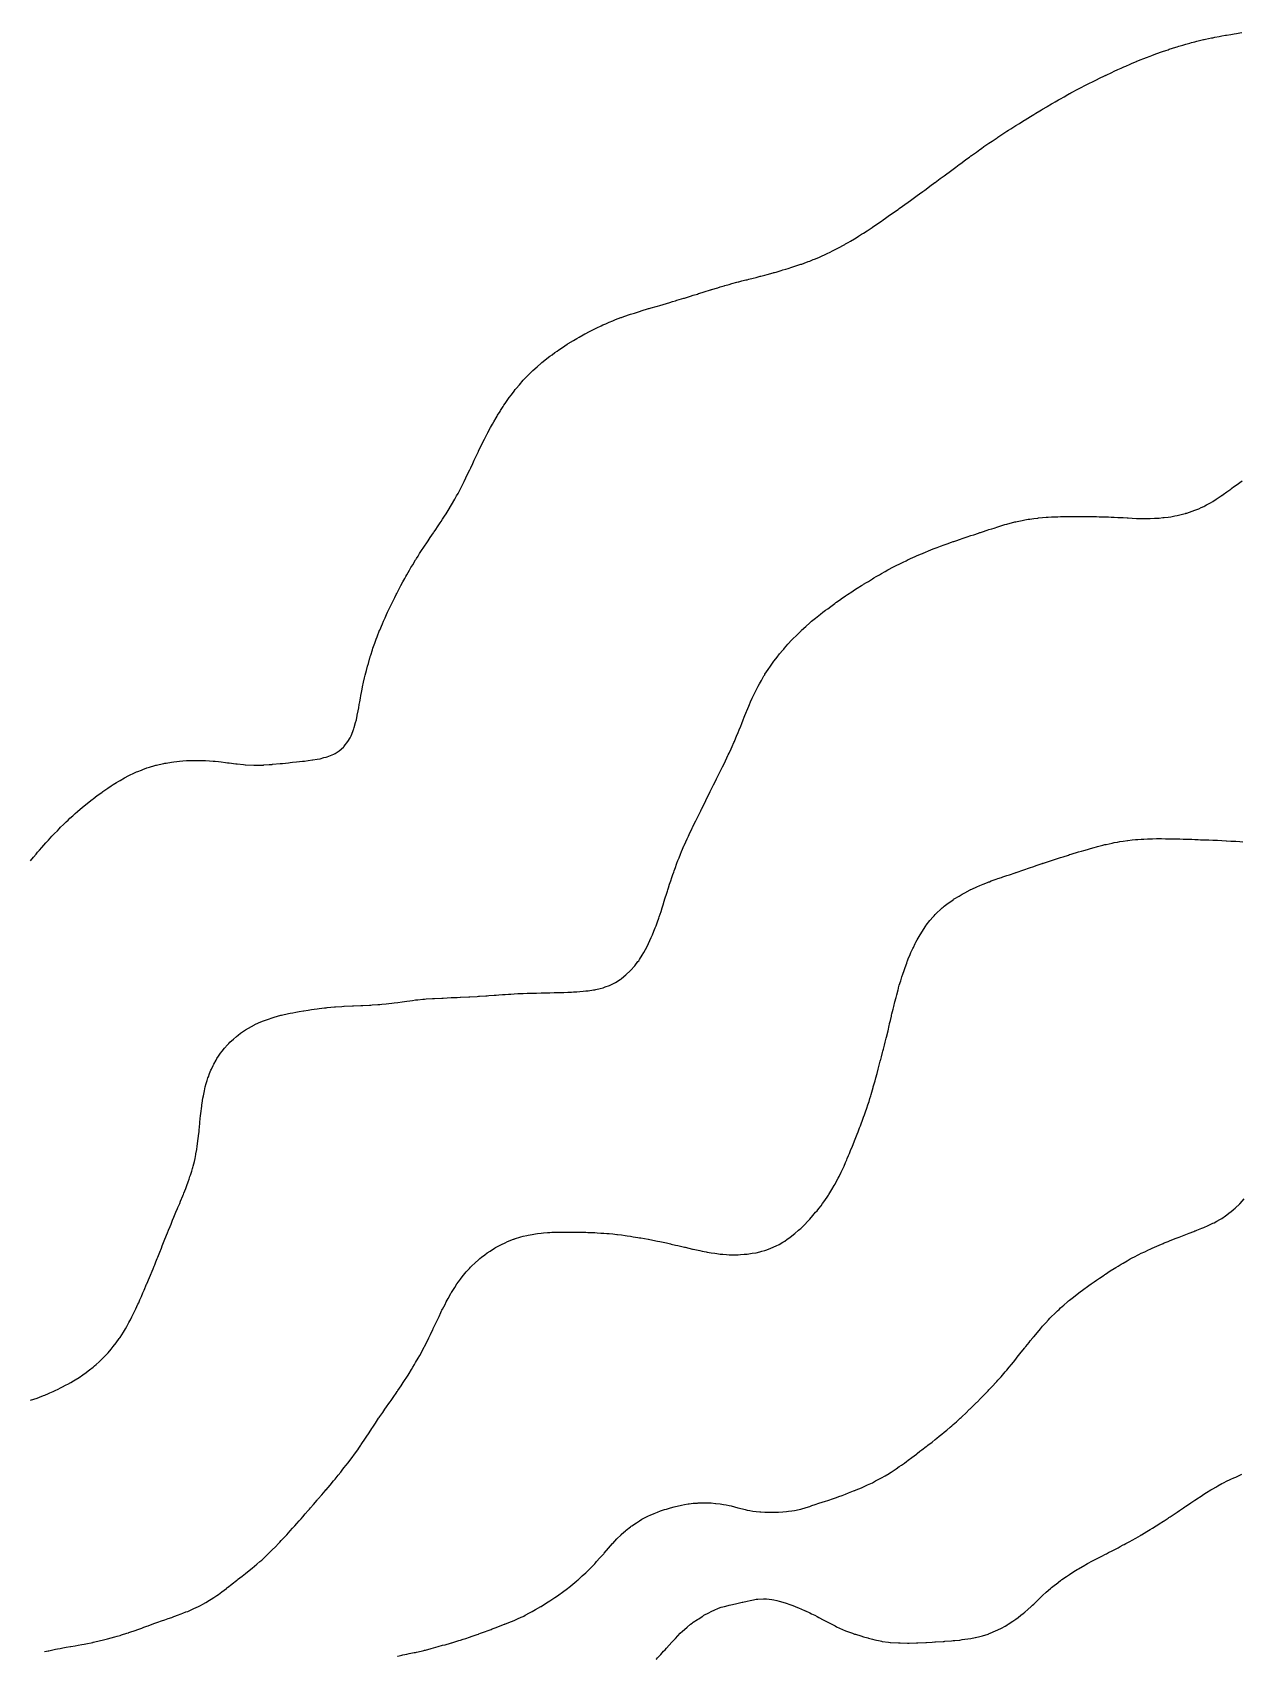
# Model space of a CAD drawing. Extents: x -717077 to -715000, y -984627 to -984000.
# Drawn here: x -715418.3 to -715283.4, y -984486.4 to -984304.8 of the extents above; entities that cross this region are included whole.
import ezdxf

# ---------------------------------------------------------------- set-up
doc = ezdxf.new("R2010")
doc.units = 0
doc.layers.add('buffer_B1_0_1_clip', color=7, linetype='Continuous')

msp = doc.modelspace()

# ---------------------------------------------------------------- linework, layer by layer
at = {"layer": 'buffer_B1_0_1_clip'}
for points in [[(-715418.49, -984397.25), (-715418.15, -984396.84), (-715417.87, -984396.5), (-715417.69, -984396.3), (-715417.49, -984396.07), (-715417.23, -984395.77), (-715417, -984395.5), (-715416.76, -984395.24), (-715416.49, -984394.95), (-715416.28, -984394.71), (-715416.09, -984394.5), (-715415.8, -984394.2), (-715415.49, -984393.89), (-715415.3, -984393.69), (-715415.12, -984393.5), (-715414.8, -984393.2), (-715414.49, -984392.9), (-715414.29, -984392.71), (-715414.08, -984392.5), (-715413.77, -984392.23), (-715413.49, -984391.98), (-715413.24, -984391.75), (-715412.96, -984391.5), (-715412.71, -984391.29), (-715412.49, -984391.11), (-715412.16, -984390.84), (-715411.74, -984390.5), (-715411.6, -984390.39), (-715411.49, -984390.31), (-715411.03, -984389.97), (-715410.76, -984389.77), (-715410.49, -984389.57), (-715410.45, -984389.54), (-715410.4, -984389.5), (-715409.86, -984389.14), (-715409.49, -984388.89), (-715409.26, -984388.74), (-715408.89, -984388.5), (-715408.64, -984388.35), (-715408.49, -984388.27), (-715408, -984388), (-715407.98, -984387.99), (-715407.49, -984387.72), (-715407.35, -984387.65), (-715407.04, -984387.5), (-715406.66, -984387.33), (-715406.49, -984387.26), (-715406.1, -984387.11), (-715405.94, -984387.05), (-715405.49, -984386.88), (-715405.2, -984386.8), (-715404.61, -984386.61), (-715404.49, -984386.58), (-715404.43, -984386.57), (-715404.14, -984386.5), (-715403.61, -984386.39), (-715403.49, -984386.36), (-715403.33, -984386.33), (-715402.75, -984386.24), (-715402.49, -984386.2), (-715402.15, -984386.16), (-715401.86, -984386.13), (-715401.49, -984386.09), (-715401.06, -984386.06), (-715400.94, -984386.06), (-715400.49, -984386.03), (-715400.02, -984386.03), (-715399.96, -984386.03), (-715399.49, -984386.03), (-715399.04, -984386.05), (-715398.94, -984386.06), (-715398.49, -984386.08), (-715398.1, -984386.11), (-715397.86, -984386.14), (-715397.49, -984386.17), (-715397.2, -984386.2), (-715396.73, -984386.27), (-715396.49, -984386.3), (-715396.31, -984386.32), (-715395.58, -984386.41), (-715395.49, -984386.42), (-715395.42, -984386.43), (-715394.69, -984386.5), (-715394.51, -984386.52), (-715394.49, -984386.52), (-715394.47, -984386.52), (-715393.55, -984386.56), (-715393.49, -984386.56), (-715392.49, -984386.55), (-715392.45, -984386.54), (-715391.83, -984386.5), (-715391.52, -984386.48), (-715391.49, -984386.48), (-715391.47, -984386.47), (-715390.6, -984386.39), (-715390.49, -984386.38), (-715390.36, -984386.37), (-715389.69, -984386.3), (-715389.49, -984386.28), (-715389.24, -984386.25), (-715388.78, -984386.21), (-715388.13, -984386.13), (-715387.88, -984386.11), (-715387.49, -984386.06), (-715387, -984385.99), (-715386.98, -984385.99), (-715386.49, -984385.91), (-715386.15, -984385.85), (-715385.73, -984385.73), (-715385.49, -984385.68), (-715385.35, -984385.64), (-715384.99, -984385.5), (-715384.64, -984385.35), (-715384.49, -984385.27), (-715384.04, -984384.96), (-715383.56, -984384.56), (-715383.49, -984384.51), (-715383.49, -984384.51), (-715383.48, -984384.5), (-715383.45, -984384.46), (-715383.06, -984383.93), (-715382.8, -984383.5), (-715382.69, -984383.3), (-715382.49, -984382.82), (-715382.41, -984382.59), (-715382.38, -984382.5), (-715382.34, -984382.35), (-715382.19, -984381.81), (-715382.11, -984381.5), (-715382.01, -984381.01), (-715382, -984380.99), (-715381.9, -984380.5), (-715381.84, -984380.16), (-715381.78, -984379.78), (-715381.73, -984379.5), (-715381.69, -984379.31), (-715381.56, -984378.56), (-715381.55, -984378.5), (-715381.54, -984378.46), (-715381.49, -984378.26), (-715381.37, -984377.63), (-715381.34, -984377.5), (-715381.3, -984377.31), (-715381.18, -984376.81), (-715381.11, -984376.5), (-715380.98, -984376.01), (-715380.98, -984375.98), (-715380.85, -984375.5), (-715380.77, -984375.22), (-715380.6, -984374.6), (-715380.57, -984374.5), (-715380.55, -984374.45), (-715380.49, -984374.27), (-715380.31, -984373.69), (-715380.25, -984373.5), (-715380.11, -984373.12), (-715380.05, -984372.95), (-715379.89, -984372.5), (-715379.78, -984372.22), (-715379.51, -984371.51), (-715379.5, -984371.5), (-715379.5, -984371.5), (-715379.49, -984371.48), (-715379.2, -984370.79), (-715379.08, -984370.5), (-715378.9, -984370.1), (-715378.75, -984369.76), (-715378.64, -984369.5), (-715378.59, -984369.4), (-715378.49, -984369.19), (-715378.27, -984368.73), (-715378.16, -984368.5), (-715377.94, -984368.06), (-715377.83, -984367.84), (-715377.66, -984367.5), (-715377.6, -984367.39), (-715377.49, -984367.18), (-715377.26, -984366.74), (-715377.13, -984366.5), (-715376.91, -984366.09), (-715376.71, -984365.72), (-715376.6, -984365.5), (-715376.49, -984365.32), (-715376.19, -984364.81), (-715376.01, -984364.5), (-715375.81, -984364.18), (-715375.49, -984363.65), (-715375.44, -984363.56), (-715375.4, -984363.5), (-715375.22, -984363.22), (-715375.04, -984362.95), (-715374.75, -984362.5), (-715374.65, -984362.35), (-715374.49, -984362.1), (-715374.25, -984361.75), (-715374.08, -984361.5), (-715373.85, -984361.15), (-715373.49, -984360.61), (-715373.45, -984360.55), (-715373.42, -984360.5), (-715373.25, -984360.26), (-715373.04, -984359.95), (-715372.74, -984359.5), (-715372.64, -984359.35), (-715372.49, -984359.11), (-715372.25, -984358.75), (-715372.09, -984358.5), (-715371.86, -984358.13), (-715371.49, -984357.51), (-715371.49, -984357.5), (-715371.49, -984357.5), (-715371.48, -984357.49), (-715371.12, -984356.88), (-715370.91, -984356.5), (-715370.76, -984356.23), (-715370.49, -984355.71), (-715370.42, -984355.58), (-715370.38, -984355.5), (-715370.27, -984355.28), (-715370.08, -984354.91), (-715369.88, -984354.5), (-715369.76, -984354.24), (-715369.49, -984353.68), (-715369.44, -984353.56), (-715369.41, -984353.5), (-715369.34, -984353.35), (-715369.12, -984352.88), (-715368.94, -984352.5), (-715368.8, -984352.2), (-715368.49, -984351.54), (-715368.48, -984351.51), (-715368.48, -984351.5), (-715368.46, -984351.46), (-715368.15, -984350.85), (-715367.98, -984350.5), (-715367.81, -984350.18), (-715367.49, -984349.57), (-715367.47, -984349.52), (-715367.46, -984349.5), (-715367.42, -984349.42), (-715367.12, -984348.88), (-715366.92, -984348.5), (-715366.76, -984348.23), (-715366.49, -984347.77), (-715366.39, -984347.6), (-715366.34, -984347.5), (-715366.07, -984347.08), (-715366.01, -984346.98), (-715365.71, -984346.5), (-715365.63, -984346.37), (-715365.49, -984346.17), (-715365.03, -984345.5), (-715364.8, -984345.2), (-715364.49, -984344.79), (-715364.36, -984344.63), (-715364.26, -984344.5), (-715363.91, -984344.08), (-715363.49, -984343.59), (-715363.41, -984343.5), (-715362.95, -984343.04), (-715362.49, -984342.58), (-715362.45, -984342.54), (-715362.4, -984342.5), (-715361.92, -984342.07), (-715361.49, -984341.69), (-715361.39, -984341.61), (-715361.26, -984341.5), (-715360.83, -984341.16), (-715360.49, -984340.9), (-715360.26, -984340.73), (-715359.94, -984340.5), (-715359.68, -984340.32), (-715359.49, -984340.19), (-715359.08, -984339.91), (-715358.56, -984339.57), (-715358.49, -984339.52), (-715358.48, -984339.51), (-715358.46, -984339.5), (-715357.86, -984339.14), (-715357.49, -984338.91), (-715357.23, -984338.76), (-715356.77, -984338.5), (-715356.59, -984338.4), (-715356.49, -984338.35), (-715356.17, -984338.18), (-715355.94, -984338.06), (-715355.49, -984337.83), (-715355.27, -984337.73), (-715354.79, -984337.5), (-715354.59, -984337.41), (-715354.49, -984337.37), (-715354.26, -984337.27), (-715353.89, -984337.11), (-715353.49, -984336.94), (-715353.17, -984336.82), (-715352.58, -984336.59), (-715352.49, -984336.56), (-715352.45, -984336.54), (-715351.71, -984336.29), (-715351.49, -984336.21), (-715351.07, -984336.08), (-715350.95, -984336.04), (-715350.49, -984335.89), (-715350.19, -984335.8), (-715349.61, -984335.62), (-715349.49, -984335.58), (-715349.43, -984335.57), (-715349.2, -984335.5), (-715348.65, -984335.35), (-715348.49, -984335.3), (-715348.21, -984335.22), (-715347.87, -984335.13), (-715347.49, -984335.01), (-715347.1, -984334.9), (-715346.8, -984334.8), (-715346.49, -984334.71), (-715346.33, -984334.66), (-715345.8, -984334.5), (-715345.56, -984334.43), (-715345.49, -984334.41), (-715345.36, -984334.37), (-715344.8, -984334.2), (-715344.49, -984334.1), (-715344.04, -984333.96), (-715343.91, -984333.91), (-715343.49, -984333.78), (-715343.28, -984333.72), (-715342.58, -984333.5), (-715342.51, -984333.48), (-715342.49, -984333.47), (-715342.46, -984333.46), (-715341.75, -984333.25), (-715341.49, -984333.17), (-715341.03, -984333.04), (-715340.97, -984333.02), (-715340.49, -984332.88), (-715340.2, -984332.8), (-715339.64, -984332.65), (-715339.49, -984332.61), (-715339.41, -984332.59), (-715339.06, -984332.5), (-715338.61, -984332.39), (-715338.49, -984332.36), (-715338.3, -984332.31), (-715337.81, -984332.18), (-715337.49, -984332.1), (-715337.02, -984331.97), (-715336.95, -984331.96), (-715336.49, -984331.84), (-715336.23, -984331.77), (-715335.59, -984331.6), (-715335.49, -984331.57), (-715335.44, -984331.56), (-715335.25, -984331.5), (-715334.67, -984331.33), (-715334.49, -984331.27), (-715334.17, -984331.17), (-715333.9, -984331.09), (-715333.49, -984330.97), (-715333.14, -984330.85), (-715332.7, -984330.71), (-715332.49, -984330.64), (-715332.39, -984330.61), (-715332.1, -984330.5), (-715331.66, -984330.34), (-715331.49, -984330.27), (-715331.11, -984330.11), (-715330.95, -984330.05), (-715330.49, -984329.86), (-715330.25, -984329.75), (-715329.7, -984329.5), (-715329.56, -984329.43), (-715329.49, -984329.4), (-715329.3, -984329.31), (-715328.89, -984329.11), (-715328.49, -984328.91), (-715328.22, -984328.77), (-715327.72, -984328.5), (-715327.57, -984328.42), (-715327.49, -984328.37), (-715327.19, -984328.19), (-715326.94, -984328.05), (-715326.49, -984327.78), (-715326.32, -984327.67), (-715326.04, -984327.5), (-715325.7, -984327.29), (-715325.49, -984327.17), (-715325.09, -984326.91), (-715324.52, -984326.53), (-715324.49, -984326.51), (-715324.49, -984326.51), (-715324.48, -984326.5), (-715323.89, -984326.1), (-715323.49, -984325.83), (-715323.3, -984325.69), (-715323.03, -984325.5), (-715322.72, -984325.28), (-715322.13, -984324.86), (-715321.63, -984324.5), (-715321.49, -984324.4), (-715320.49, -984323.69), (-715320.24, -984323.5), (-715319.49, -984322.97), (-715319.22, -984322.77), (-715318.85, -984322.5), (-715318.64, -984322.35), (-715318.49, -984322.24), (-715318.07, -984321.93), (-715317.51, -984321.51), (-715317.49, -984321.5), (-715317.49, -984321.5), (-715316.92, -984321.07), (-715316.49, -984320.75), (-715316.35, -984320.65), (-715315.77, -984320.23), (-715315.49, -984320.02), (-715315.2, -984319.8), (-715314.8, -984319.5), (-715314.63, -984319.37), (-715314.49, -984319.27), (-715314.05, -984318.95), (-715313.65, -984318.66), (-715313.49, -984318.54), (-715313.47, -984318.52), (-715313.44, -984318.5), (-715312.89, -984318.11), (-715312.49, -984317.82), (-715312.31, -984317.69), (-715312.04, -984317.5), (-715311.49, -984317.12), (-715311.12, -984316.87), (-715310.58, -984316.5), (-715310.53, -984316.47), (-715310.49, -984316.44), (-715309.49, -984315.78), (-715309.32, -984315.67), (-715309.05, -984315.5), (-715308.71, -984315.29), (-715308.49, -984315.15), (-715308.09, -984314.9), (-715307.58, -984314.58), (-715307.49, -984314.53), (-715307.47, -984314.52), (-715307.44, -984314.5), (-715306.86, -984314.14), (-715306.49, -984313.91), (-715306.24, -984313.76), (-715305.81, -984313.5), (-715305.61, -984313.38), (-715305.49, -984313.31), (-715305.04, -984313.04), (-715304.98, -984313.01), (-715304.49, -984312.73), (-715304.35, -984312.64), (-715304.11, -984312.5), (-715303.72, -984312.28), (-715303.49, -984312.15), (-715303.08, -984311.92), (-715302.69, -984311.69), (-715302.49, -984311.58), (-715302.44, -984311.55), (-715302.34, -984311.5), (-715301.49, -984311.05), (-715300.49, -984310.54), (-715300.47, -984310.53), (-715300.41, -984310.5), (-715299.79, -984310.2), (-715299.49, -984310.05), (-715299.13, -984309.87), (-715298.59, -984309.59), (-715298.49, -984309.55), (-715298.46, -984309.53), (-715298.4, -984309.5), (-715297.78, -984309.21), (-715297.49, -984309.08), (-715297.1, -984308.9), (-715296.72, -984308.73), (-715296.49, -984308.62), (-715296.41, -984308.59), (-715296.22, -984308.5), (-715295.71, -984308.28), (-715295.49, -984308.19), (-715295.01, -984307.99), (-715294.96, -984307.97), (-715294.49, -984307.78), (-715294.3, -984307.7), (-715293.8, -984307.5), (-715293.58, -984307.42), (-715293.49, -984307.39), (-715293.31, -984307.32), (-715292.85, -984307.15), (-715292.11, -984306.88), (-715291.75, -984306.76), (-715291.49, -984306.67), (-715291.37, -984306.62), (-715290.99, -984306.5), (-715290.61, -984306.38), (-715290.49, -984306.34), (-715290.27, -984306.28), (-715289.85, -984306.15), (-715289.49, -984306.05), (-715289.06, -984305.93), (-715288.88, -984305.88), (-715288.49, -984305.78), (-715288.27, -984305.73), (-715287.55, -984305.55), (-715287.49, -984305.54), (-715287.46, -984305.53), (-715287.31, -984305.5), (-715286.64, -984305.36), (-715286.49, -984305.33), (-715286.28, -984305.29), (-715285.8, -984305.2), (-715285.49, -984305.14), (-715285.06, -984305.06), (-715284.95, -984305.04), (-715284.49, -984304.96), (-715284.1, -984304.9), (-715283.85, -984304.86), (-715283.49, -984304.8), (-715283.24, -984304.76)], [(-715418.49, -984457.49), (-715417.76, -984457.24), (-715417.49, -984457.14), (-715417.03, -984456.96), (-715416.9, -984456.91), (-715416.49, -984456.74), (-715416.32, -984456.67), (-715415.95, -984456.5), (-715415.64, -984456.36), (-715415.49, -984456.29), (-715415.08, -984456.08), (-715414.97, -984456.03), (-715414.49, -984455.78), (-715414.31, -984455.69), (-715413.99, -984455.5), (-715413.68, -984455.32), (-715413.49, -984455.21), (-715413.06, -984454.93), (-715412.63, -984454.64), (-715412.49, -984454.55), (-715412.47, -984454.53), (-715412.43, -984454.5), (-715411.9, -984454.1), (-715411.49, -984453.78), (-715411.34, -984453.65), (-715411.17, -984453.5), (-715410.81, -984453.18), (-715410.49, -984452.88), (-715410.31, -984452.69), (-715410.13, -984452.5), (-715409.82, -984452.18), (-715409.49, -984451.8), (-715409.36, -984451.64), (-715409.25, -984451.5), (-715408.92, -984451.07), (-715408.58, -984450.58), (-715408.52, -984450.5), (-715408.51, -984450.49), (-715408.49, -984450.47), (-715408.12, -984449.88), (-715407.89, -984449.5), (-715407.74, -984449.25), (-715407.49, -984448.8), (-715407.39, -984448.61), (-715407.34, -984448.5), (-715407.18, -984448.19), (-715407.05, -984447.94), (-715406.84, -984447.5), (-715406.73, -984447.27), (-715406.49, -984446.77), (-715406.41, -984446.59), (-715406.37, -984446.5), (-715406.28, -984446.28), (-715406.1, -984445.9), (-715405.93, -984445.5), (-715405.8, -984445.2), (-715405.52, -984444.52), (-715405.51, -984444.5), (-715405.5, -984444.49), (-715405.49, -984444.47), (-715405.2, -984443.79), (-715405.09, -984443.5), (-715404.91, -984443.08), (-715404.8, -984442.81), (-715404.68, -984442.5), (-715404.62, -984442.37), (-715404.49, -984442.04), (-715404.34, -984441.66), (-715404.28, -984441.5), (-715404.13, -984441.14), (-715404.05, -984440.94), (-715403.88, -984440.5), (-715403.77, -984440.23), (-715403.49, -984439.51), (-715403.49, -984439.5), (-715403.49, -984439.5), (-715403.49, -984439.49), (-715403.2, -984438.8), (-715403.08, -984438.5), (-715402.91, -984438.08), (-715402.8, -984437.81), (-715402.68, -984437.5), (-715402.62, -984437.37), (-715402.49, -984437.06), (-715402.32, -984436.67), (-715402.25, -984436.5), (-715402.07, -984436.08), (-715402.02, -984435.97), (-715401.83, -984435.5), (-715401.73, -984435.27), (-715401.49, -984434.67), (-715401.44, -984434.55), (-715401.42, -984434.5), (-715401.37, -984434.38), (-715401.16, -984433.84), (-715401.03, -984433.5), (-715400.89, -984433.11), (-715400.77, -984432.78), (-715400.68, -984432.5), (-715400.63, -984432.36), (-715400.49, -984431.89), (-715400.4, -984431.6), (-715400.37, -984431.5), (-715400.33, -984431.34), (-715400.19, -984430.81), (-715400.12, -984430.5), (-715400.03, -984430.03), (-715400.02, -984429.98), (-715399.93, -984429.5), (-715399.87, -984429.13), (-715399.83, -984428.84), (-715399.79, -984428.5), (-715399.75, -984428.24), (-715399.7, -984427.7), (-715399.67, -984427.5), (-715399.65, -984427.34), (-715399.59, -984426.59), (-715399.58, -984426.5), (-715399.57, -984426.43), (-715399.49, -984425.68), (-715399.48, -984425.52), (-715399.48, -984425.5), (-715399.47, -984425.48), (-715399.36, -984424.63), (-715399.35, -984424.5), (-715399.33, -984424.33), (-715399.23, -984423.77), (-715399.19, -984423.5), (-715399.1, -984423.11), (-715399.06, -984422.93), (-715398.97, -984422.5), (-715398.86, -984422.13), (-715398.76, -984421.77), (-715398.69, -984421.5), (-715398.63, -984421.36), (-715398.49, -984421), (-715398.35, -984420.64), (-715398.29, -984420.5), (-715398.08, -984420.09), (-715398.02, -984419.97), (-715397.77, -984419.5), (-715397.67, -984419.33), (-715397.49, -984419.06), (-715397.26, -984418.73), (-715397.1, -984418.5), (-715396.82, -984418.17), (-715396.49, -984417.78), (-715396.35, -984417.64), (-715396.22, -984417.5), (-715395.84, -984417.16), (-715395.49, -984416.85), (-715395.3, -984416.7), (-715395.04, -984416.5), (-715394.71, -984416.28), (-715394.49, -984416.13), (-715393.49, -984415.57), (-715393.45, -984415.54), (-715393.36, -984415.5), (-715392.76, -984415.24), (-715392.49, -984415.13), (-715392.03, -984414.96), (-715391.92, -984414.92), (-715391.49, -984414.77), (-715391.28, -984414.71), (-715390.54, -984414.5), (-715390.5, -984414.49), (-715390.49, -984414.49), (-715390.48, -984414.48), (-715389.69, -984414.31), (-715389.49, -984414.27), (-715389.21, -984414.21), (-715388.85, -984414.15), (-715388.49, -984414.08), (-715388, -984414), (-715387.99, -984414), (-715387.49, -984413.92), (-715387.13, -984413.87), (-715386.81, -984413.82), (-715386.49, -984413.77), (-715386.25, -984413.74), (-715385.66, -984413.67), (-715385.49, -984413.65), (-715385.36, -984413.63), (-715384.55, -984413.56), (-715384.49, -984413.55), (-715384.45, -984413.55), (-715383.73, -984413.5), (-715383.51, -984413.49), (-715383.49, -984413.49), (-715383.48, -984413.48), (-715382.55, -984413.44), (-715382.49, -984413.44), (-715382.43, -984413.43), (-715381.59, -984413.4), (-715381.49, -984413.4), (-715381.38, -984413.39), (-715380.64, -984413.36), (-715380.49, -984413.35), (-715380.33, -984413.34), (-715379.7, -984413.3), (-715379.49, -984413.28), (-715379.26, -984413.26), (-715378.78, -984413.22), (-715378.49, -984413.19), (-715378.14, -984413.15), (-715377.88, -984413.12), (-715377.49, -984413.07), (-715377, -984413), (-715376.99, -984413), (-715376.49, -984412.93), (-715376.12, -984412.88), (-715375.83, -984412.84), (-715375.49, -984412.79), (-715375.23, -984412.76), (-715374.7, -984412.71), (-715374.49, -984412.69), (-715374.32, -984412.67), (-715373.62, -984412.62), (-715373.49, -984412.62), (-715373.38, -984412.61), (-715372.57, -984412.57), (-715372.49, -984412.57), (-715372.43, -984412.57), (-715371.52, -984412.53), (-715371.49, -984412.53), (-715371.47, -984412.53), (-715370.87, -984412.5), (-715370.51, -984412.49), (-715370.49, -984412.48), (-715370.48, -984412.48), (-715369.55, -984412.44), (-715369.49, -984412.44), (-715369.43, -984412.43), (-715368.61, -984412.39), (-715368.49, -984412.38), (-715368.37, -984412.37), (-715367.66, -984412.33), (-715367.49, -984412.32), (-715367.3, -984412.3), (-715366.73, -984412.26), (-715366.49, -984412.24), (-715366.22, -984412.22), (-715365.8, -984412.19), (-715365.49, -984412.17), (-715365.14, -984412.14), (-715364.87, -984412.13), (-715364.49, -984412.1), (-715364.07, -984412.08), (-715363.92, -984412.07), (-715363.49, -984412.05), (-715363.03, -984412.04), (-715362.96, -984412.03), (-715362.49, -984412.02), (-715362, -984412.01), (-715361.98, -984412.01), (-715361.49, -984412), (-715361, -984411.99), (-715360.99, -984411.99), (-715360.49, -984411.98), (-715360.02, -984411.97), (-715359.96, -984411.97), (-715359.49, -984411.96), (-715359.05, -984411.95), (-715358.93, -984411.94), (-715358.49, -984411.92), (-715358.09, -984411.91), (-715357.88, -984411.89), (-715357.49, -984411.87), (-715357.15, -984411.85), (-715356.8, -984411.81), (-715356.49, -984411.78), (-715356.24, -984411.76), (-715355.65, -984411.66), (-715355.49, -984411.64), (-715355.38, -984411.62), (-715354.9, -984411.5), (-715354.57, -984411.42), (-715354.49, -984411.4), (-715354.33, -984411.33), (-715353.84, -984411.16), (-715353.49, -984411), (-715353.17, -984410.83), (-715352.66, -984410.5), (-715352.56, -984410.44), (-715352.49, -984410.39), (-715352.01, -984409.99), (-715351.5, -984409.5), (-715351.5, -984409.5), (-715351.49, -984409.5), (-715351.03, -984408.97), (-715350.67, -984408.5), (-715350.59, -984408.4), (-715350.49, -984408.26), (-715350.2, -984407.8), (-715350.02, -984407.5), (-715349.83, -984407.17), (-715349.49, -984406.52), (-715349.49, -984406.51), (-715349.49, -984406.5), (-715349.48, -984406.49), (-715349.18, -984405.82), (-715349.05, -984405.5), (-715348.88, -984405.11), (-715348.75, -984404.75), (-715348.65, -984404.5), (-715348.6, -984404.39), (-715348.49, -984404.08), (-715348.34, -984403.65), (-715348.29, -984403.5), (-715348.19, -984403.2), (-715348.09, -984402.9), (-715347.97, -984402.5), (-715347.85, -984402.15), (-715347.73, -984401.74), (-715347.66, -984401.5), (-715347.62, -984401.38), (-715347.49, -984400.99), (-715347.38, -984400.62), (-715347.34, -984400.5), (-715347.27, -984400.28), (-715347.13, -984399.87), (-715347.01, -984399.5), (-715346.88, -984399.12), (-715346.77, -984398.78), (-715346.68, -984398.5), (-715346.63, -984398.37), (-715346.49, -984398), (-715346.36, -984397.63), (-715346.32, -984397.5), (-715346.2, -984397.21), (-715346.08, -984396.91), (-715345.92, -984396.5), (-715345.79, -984396.2), (-715345.51, -984395.52), (-715345.5, -984395.5), (-715345.5, -984395.49), (-715345.49, -984395.48), (-715345.18, -984394.81), (-715345.04, -984394.5), (-715344.86, -984394.13), (-715344.63, -984393.64), (-715344.57, -984393.5), (-715344.54, -984393.45), (-715344.49, -984393.36), (-715344.21, -984392.79), (-715344.06, -984392.5), (-715343.87, -984392.12), (-715343.65, -984391.65), (-715343.57, -984391.5), (-715343.55, -984391.45), (-715343.49, -984391.34), (-715343.21, -984390.78), (-715343.08, -984390.5), (-715342.89, -984390.11), (-715342.7, -984389.7), (-715342.6, -984389.5), (-715342.56, -984389.43), (-715342.49, -984389.28), (-715342.23, -984388.76), (-715342.1, -984388.5), (-715341.9, -984388.1), (-715341.72, -984387.73), (-715341.57, -984387.43), (-715341.49, -984387.27), (-715341.23, -984386.76), (-715341.1, -984386.5), (-715340.9, -984386.09), (-715340.74, -984385.75), (-715340.62, -984385.5), (-715340.58, -984385.41), (-715340.49, -984385.21), (-715340.27, -984384.73), (-715340.16, -984384.5), (-715339.96, -984384.04), (-715339.9, -984383.91), (-715339.73, -984383.5), (-715339.66, -984383.34), (-715339.49, -984382.92), (-715339.37, -984382.63), (-715339.2, -984382.21), (-715339.08, -984381.92), (-715338.92, -984381.5), (-715338.8, -984381.2), (-715338.55, -984380.56), (-715338.53, -984380.5), (-715338.52, -984380.48), (-715338.49, -984380.42), (-715338.22, -984379.78), (-715338.1, -984379.5), (-715337.91, -984379.09), (-715337.77, -984378.78), (-715337.64, -984378.5), (-715337.59, -984378.4), (-715337.49, -984378.21), (-715337.25, -984377.75), (-715337.11, -984377.5), (-715336.89, -984377.11), (-715336.61, -984376.61), (-715336.54, -984376.5), (-715336.52, -984376.47), (-715336.49, -984376.42), (-715336.12, -984375.88), (-715335.87, -984375.5), (-715335.71, -984375.28), (-715335.49, -984374.97), (-715335.29, -984374.71), (-715335.14, -984374.5), (-715334.85, -984374.15), (-715334.49, -984373.71), (-715334.4, -984373.6), (-715334.32, -984373.5), (-715333.93, -984373.07), (-715333.49, -984372.59), (-715333.45, -984372.54), (-715333.41, -984372.5), (-715332.95, -984372.05), (-715332.49, -984371.59), (-715332.45, -984371.55), (-715332.4, -984371.5), (-715331.92, -984371.07), (-715331.49, -984370.68), (-715331.39, -984370.6), (-715331.28, -984370.5), (-715330.84, -984370.15), (-715330.49, -984369.87), (-715330.29, -984369.71), (-715330.03, -984369.5), (-715329.72, -984369.27), (-715329.49, -984369.1), (-715329.15, -984368.85), (-715328.69, -984368.5), (-715328.58, -984368.42), (-715328.49, -984368.36), (-715328.03, -984368.04), (-715327.99, -984368.01), (-715327.49, -984367.66), (-715327.4, -984367.6), (-715327.26, -984367.5), (-715326.8, -984367.2), (-715326.49, -984367), (-715326.19, -984366.81), (-715325.72, -984366.5), (-715325.58, -984366.42), (-715325.49, -984366.36), (-715325.15, -984366.16), (-715324.95, -984366.04), (-715324.49, -984365.76), (-715324.33, -984365.66), (-715324.06, -984365.5), (-715323.7, -984365.3), (-715323.49, -984365.18), (-715323.06, -984364.94), (-715322.76, -984364.77), (-715322.49, -984364.62), (-715322.42, -984364.58), (-715322.28, -984364.5), (-715321.75, -984364.24), (-715321.49, -984364.11), (-715321.08, -984363.91), (-715320.73, -984363.74), (-715320.49, -984363.62), (-715320.41, -984363.58), (-715320.24, -984363.5), (-715319.72, -984363.27), (-715319.49, -984363.17), (-715319.02, -984362.97), (-715318.92, -984362.93), (-715318.49, -984362.75), (-715318.32, -984362.68), (-715317.9, -984362.5), (-715317.61, -984362.39), (-715317.49, -984362.35), (-715317.25, -984362.25), (-715316.88, -984362.12), (-715316.49, -984361.97), (-715316.15, -984361.85), (-715315.67, -984361.67), (-715315.49, -984361.61), (-715315.41, -984361.58), (-715315.18, -984361.5), (-715314.67, -984361.33), (-715314.49, -984361.27), (-715314.15, -984361.16), (-715313.91, -984361.08), (-715313.49, -984360.94), (-715313.16, -984360.83), (-715312.64, -984360.65), (-715312.49, -984360.6), (-715312.42, -984360.58), (-715312.2, -984360.5), (-715311.67, -984360.33), (-715311.49, -984360.27), (-715311.16, -984360.17), (-715310.91, -984360.09), (-715310.49, -984359.95), (-715310.15, -984359.85), (-715309.7, -984359.71), (-715309.49, -984359.65), (-715309.38, -984359.62), (-715308.97, -984359.5), (-715308.59, -984359.4), (-715308.49, -984359.38), (-715308.34, -984359.34), (-715307.77, -984359.23), (-715307.49, -984359.17), (-715307.1, -984359.11), (-715306.91, -984359.08), (-715306.49, -984359.02), (-715306.03, -984358.97), (-715305.95, -984358.96), (-715305.49, -984358.91), (-715305.11, -984358.89), (-715304.86, -984358.87), (-715304.49, -984358.85), (-715304.16, -984358.84), (-715303.81, -984358.82), (-715303.49, -984358.81), (-715303.19, -984358.81), (-715302.79, -984358.8), (-715302.49, -984358.79), (-715302.2, -984358.79), (-715301.78, -984358.79), (-715301.49, -984358.79), (-715301.2, -984358.79), (-715300.79, -984358.79), (-715300.49, -984358.8), (-715300.19, -984358.8), (-715299.8, -984358.8), (-715299.49, -984358.81), (-715299.18, -984358.82), (-715298.82, -984358.82), (-715298.49, -984358.83), (-715298.15, -984358.85), (-715297.85, -984358.86), (-715297.49, -984358.87), (-715297.1, -984358.9), (-715296.9, -984358.91), (-715296.49, -984358.93), (-715296.04, -984358.96), (-715295.95, -984358.96), (-715295.49, -984358.99), (-715295, -984359.01), (-715294.99, -984359.01), (-715294.49, -984359.03), (-715294.02, -984359.03), (-715293.97, -984359.03), (-715293.49, -984359.03), (-715293, -984359), (-715292.99, -984359), (-715292.49, -984358.98), (-715292.06, -984358.93), (-715291.91, -984358.91), (-715291.49, -984358.87), (-715291.18, -984358.82), (-715290.72, -984358.73), (-715290.49, -984358.69), (-715290.34, -984358.66), (-715289.73, -984358.5), (-715289.54, -984358.45), (-715289.49, -984358.44), (-715289.4, -984358.41), (-715288.78, -984358.22), (-715288.49, -984358.11), (-715288.06, -984357.93), (-715287.8, -984357.81), (-715287.49, -984357.67), (-715287.38, -984357.61), (-715287.19, -984357.5), (-715286.74, -984357.26), (-715286.49, -984357.12), (-715286.11, -984356.88), (-715285.56, -984356.5), (-715285.52, -984356.47), (-715285.49, -984356.46), (-715285.34, -984356.35), (-715284.93, -984356.06), (-715284.49, -984355.73), (-715284.36, -984355.63), (-715284.19, -984355.5), (-715283.78, -984355.21), (-715283.49, -984355.01), (-715283.2, -984354.8)], [(-715416.93, -984485.55), (-715416.69, -984485.5), (-715416.53, -984485.47), (-715416.49, -984485.46), (-715416.44, -984485.45), (-715415.7, -984485.29), (-715415.49, -984485.25), (-715415.19, -984485.19), (-715414.86, -984485.14), (-715414.49, -984485.07), (-715414.01, -984484.99), (-715413.98, -984484.98), (-715413.49, -984484.9), (-715413.15, -984484.84), (-715412.76, -984484.77), (-715412.49, -984484.72), (-715412.31, -984484.69), (-715411.51, -984484.52), (-715411.49, -984484.51), (-715411.48, -984484.51), (-715411.44, -984484.5), (-715410.68, -984484.32), (-715410.49, -984484.27), (-715410.19, -984484.19), (-715409.88, -984484.12), (-715409.49, -984484.01), (-715409.09, -984483.91), (-715408.82, -984483.83), (-715408.49, -984483.74), (-715408.31, -984483.69), (-715407.72, -984483.5), (-715407.55, -984483.45), (-715407.49, -984483.43), (-715407.39, -984483.4), (-715406.8, -984483.2), (-715406.49, -984483.09), (-715406.07, -984482.93), (-715405.84, -984482.84), (-715405.49, -984482.72), (-715405.34, -984482.66), (-715404.92, -984482.5), (-715404.61, -984482.39), (-715404.49, -984482.35), (-715404.26, -984482.26), (-715403.87, -984482.13), (-715403.49, -984482), (-715403.12, -984481.87), (-715402.72, -984481.73), (-715402.49, -984481.65), (-715402.38, -984481.61), (-715402.08, -984481.5), (-715401.65, -984481.34), (-715401.49, -984481.28), (-715401.13, -984481.13), (-715400.94, -984481.06), (-715400.49, -984480.87), (-715400.24, -984480.75), (-715399.72, -984480.5), (-715399.57, -984480.43), (-715399.49, -984480.39), (-715399.24, -984480.25), (-715398.93, -984480.07), (-715398.49, -984479.82), (-715398.3, -984479.7), (-715398.01, -984479.5), (-715397.7, -984479.3), (-715397.49, -984479.16), (-715397.12, -984478.88), (-715396.62, -984478.5), (-715396.55, -984478.45), (-715396.49, -984478.4), (-715396.02, -984478.03), (-715395.99, -984478), (-715395.49, -984477.61), (-715395.43, -984477.56), (-715395.36, -984477.5), (-715394.87, -984477.12), (-715394.49, -984476.82), (-715394.08, -984476.5), (-715393.75, -984476.24), (-715393.49, -984476.03), (-715393.21, -984475.79), (-715392.87, -984475.5), (-715392.67, -984475.33), (-715392.49, -984475.17), (-715392.15, -984474.84), (-715391.79, -984474.5), (-715391.64, -984474.35), (-715391.49, -984474.2), (-715391.15, -984473.85), (-715390.81, -984473.5), (-715390.66, -984473.34), (-715390.49, -984473.16), (-715390.17, -984472.82), (-715389.88, -984472.5), (-715389.7, -984472.3), (-715389.49, -984472.07), (-715389.22, -984471.77), (-715388.99, -984471.5), (-715388.75, -984471.24), (-715388.49, -984470.94), (-715388.28, -984470.71), (-715388.1, -984470.5), (-715387.82, -984470.18), (-715387.49, -984469.8), (-715387.35, -984469.64), (-715387.23, -984469.5), (-715386.89, -984469.11), (-715386.49, -984468.65), (-715386.43, -984468.57), (-715386.37, -984468.5), (-715385.96, -984468.04), (-715385.59, -984467.6), (-715385.51, -984467.5), (-715385.5, -984467.49), (-715385.49, -984467.48), (-715385.04, -984466.96), (-715384.66, -984466.5), (-715384.59, -984466.41), (-715384.49, -984466.29), (-715384.13, -984465.86), (-715383.84, -984465.5), (-715383.69, -984465.31), (-715383.49, -984465.05), (-715383.25, -984464.75), (-715383.05, -984464.5), (-715382.81, -984464.19), (-715382.49, -984463.75), (-715382.38, -984463.61), (-715382.3, -984463.5), (-715381.96, -984463.03), (-715381.84, -984462.84), (-715381.6, -984462.5), (-715381.56, -984462.44), (-715381.49, -984462.33), (-715381.15, -984461.84), (-715380.93, -984461.5), (-715380.76, -984461.24), (-715380.49, -984460.82), (-715380.37, -984460.63), (-715380.28, -984460.5), (-715379.96, -984460.03), (-715379.86, -984459.86), (-715379.62, -984459.5), (-715379.57, -984459.42), (-715379.49, -984459.3), (-715379.16, -984458.84), (-715378.93, -984458.5), (-715378.75, -984458.24), (-715378.49, -984457.85), (-715378.35, -984457.65), (-715378.24, -984457.5), (-715377.93, -984457.06), (-715377.68, -984456.69), (-715377.56, -984456.5), (-715377.53, -984456.46), (-715377.49, -984456.41), (-715377.12, -984455.88), (-715376.87, -984455.5), (-715376.72, -984455.27), (-715376.49, -984454.91), (-715376.33, -984454.67), (-715376.23, -984454.5), (-715375.94, -984454.05), (-715375.8, -984453.81), (-715375.62, -984453.5), (-715375.57, -984453.42), (-715375.49, -984453.28), (-715375.2, -984452.8), (-715375.03, -984452.5), (-715374.84, -984452.16), (-715374.52, -984451.53), (-715374.5, -984451.49), (-715374.49, -984451.48), (-715374.16, -984450.84), (-715374, -984450.5), (-715373.83, -984450.16), (-715373.57, -984449.58), (-715373.54, -984449.5), (-715373.52, -984449.47), (-715373.49, -984449.41), (-715373.19, -984448.8), (-715373.06, -984448.5), (-715372.87, -984448.12), (-715372.67, -984447.68), (-715372.59, -984447.5), (-715372.56, -984447.44), (-715372.49, -984447.31), (-715372.21, -984446.78), (-715372.07, -984446.5), (-715371.86, -984446.13), (-715371.55, -984445.56), (-715371.52, -984445.5), (-715371.51, -984445.49), (-715371.49, -984445.46), (-715371.12, -984444.88), (-715370.88, -984444.5), (-715370.71, -984444.28), (-715370.49, -984443.97), (-715370.29, -984443.71), (-715370.13, -984443.5), (-715369.84, -984443.16), (-715369.49, -984442.77), (-715369.37, -984442.63), (-715369.25, -984442.5), (-715368.86, -984442.14), (-715368.49, -984441.81), (-715368.33, -984441.67), (-715368.14, -984441.5), (-715367.77, -984441.23), (-715367.49, -984441.03), (-715367.18, -984440.82), (-715366.69, -984440.5), (-715366.57, -984440.43), (-715366.49, -984440.39), (-715366.27, -984440.28), (-715365.9, -984440.09), (-715365.49, -984439.89), (-715365.22, -984439.77), (-715364.56, -984439.5), (-715364.51, -984439.48), (-715364.49, -984439.48), (-715364.46, -984439.47), (-715363.74, -984439.25), (-715363.49, -984439.18), (-715363.09, -984439.1), (-715362.94, -984439.06), (-715362.49, -984438.97), (-715362.09, -984438.91), (-715361.87, -984438.88), (-715361.49, -984438.82), (-715361.2, -984438.79), (-715360.75, -984438.76), (-715360.49, -984438.74), (-715360.27, -984438.73), (-715359.7, -984438.71), (-715359.49, -984438.7), (-715359.3, -984438.7), (-715358.69, -984438.7), (-715358.49, -984438.7), (-715358.3, -984438.7), (-715357.7, -984438.71), (-715357.49, -984438.71), (-715357.28, -984438.71), (-715356.72, -984438.73), (-715356.49, -984438.73), (-715356.25, -984438.74), (-715355.76, -984438.76), (-715355.49, -984438.77), (-715355.21, -984438.79), (-715354.8, -984438.81), (-715354.49, -984438.83), (-715354.14, -984438.86), (-715353.87, -984438.88), (-715353.49, -984438.91), (-715353.03, -984438.97), (-715352.97, -984438.97), (-715352.49, -984439.03), (-715352.08, -984439.09), (-715351.88, -984439.12), (-715351.49, -984439.18), (-715351.21, -984439.22), (-715350.69, -984439.31), (-715350.49, -984439.34), (-715350.35, -984439.36), (-715349.53, -984439.5), (-715349.49, -984439.51), (-715349.49, -984439.51), (-715348.67, -984439.67), (-715348.49, -984439.71), (-715348.23, -984439.76), (-715347.84, -984439.85), (-715347.49, -984439.92), (-715347.02, -984440.03), (-715346.95, -984440.05), (-715346.49, -984440.15), (-715346.21, -984440.22), (-715345.64, -984440.36), (-715345.49, -984440.39), (-715345.4, -984440.41), (-715344.99, -984440.5), (-715344.59, -984440.6), (-715344.49, -984440.62), (-715344.33, -984440.66), (-715343.77, -984440.78), (-715343.49, -984440.85), (-715343.07, -984440.92), (-715342.94, -984440.95), (-715342.49, -984441.03), (-715342.08, -984441.08), (-715341.88, -984441.11), (-715341.49, -984441.16), (-715341.18, -984441.18), (-715340.77, -984441.22), (-715340.49, -984441.24), (-715340.23, -984441.24), (-715339.75, -984441.24), (-715339.49, -984441.24), (-715339.21, -984441.22), (-715338.8, -984441.19), (-715338.49, -984441.17), (-715338.1, -984441.11), (-715337.91, -984441.08), (-715337.49, -984441.02), (-715337.08, -984440.91), (-715336.84, -984440.85), (-715336.49, -984440.76), (-715336.3, -984440.69), (-715335.82, -984440.5), (-715335.58, -984440.41), (-715335.49, -984440.37), (-715335.23, -984440.24), (-715334.92, -984440.08), (-715334.49, -984439.84), (-715334.29, -984439.71), (-715334, -984439.5), (-715333.7, -984439.3), (-715333.49, -984439.14), (-715333.14, -984438.86), (-715332.74, -984438.5), (-715332.61, -984438.39), (-715332.49, -984438.29), (-715332.09, -984437.9), (-715331.71, -984437.5), (-715331.6, -984437.39), (-715331.49, -984437.28), (-715331.13, -984436.87), (-715330.83, -984436.5), (-715330.67, -984436.32), (-715330.49, -984436.09), (-715330.23, -984435.76), (-715330.05, -984435.5), (-715329.81, -984435.18), (-715329.49, -984434.71), (-715329.41, -984434.58), (-715329.36, -984434.5), (-715329.14, -984434.14), (-715329.03, -984433.97), (-715328.75, -984433.5), (-715328.66, -984433.34), (-715328.49, -984433.03), (-715328.31, -984432.69), (-715328.21, -984432.5), (-715327.98, -984432.02), (-715327.95, -984431.96), (-715327.74, -984431.5), (-715327.66, -984431.34), (-715327.49, -984430.94), (-715327.36, -984430.64), (-715327.3, -984430.5), (-715327.16, -984430.17), (-715327.06, -984429.93), (-715326.89, -984429.5), (-715326.77, -984429.22), (-715326.5, -984428.5), (-715326.49, -984428.5), (-715326.49, -984428.5), (-715326.49, -984428.5), (-715326.2, -984427.79), (-715326.09, -984427.5), (-715325.92, -984427.07), (-715325.84, -984426.85), (-715325.71, -984426.5), (-715325.65, -984426.34), (-715325.49, -984425.89), (-715325.39, -984425.61), (-715325.35, -984425.5), (-715325.27, -984425.28), (-715325.12, -984424.87), (-715325, -984424.5), (-715324.87, -984424.12), (-715324.77, -984423.78), (-715324.68, -984423.5), (-715324.64, -984423.36), (-715324.49, -984422.83), (-715324.42, -984422.58), (-715324.4, -984422.5), (-715324.36, -984422.37), (-715324.2, -984421.8), (-715324.12, -984421.5), (-715323.98, -984421.01), (-715323.98, -984420.99), (-715323.85, -984420.5), (-715323.77, -984420.22), (-715323.63, -984419.63), (-715323.59, -984419.5), (-715323.57, -984419.42), (-715323.49, -984419.12), (-715323.36, -984418.64), (-715323.32, -984418.5), (-715323.26, -984418.27), (-715323.15, -984417.85), (-715323.06, -984417.5), (-715322.95, -984417.05), (-715322.92, -984416.93), (-715322.75, -984416.24), (-715322.62, -984415.63), (-715322.59, -984415.5), (-715322.57, -984415.42), (-715322.49, -984415.07), (-715322.38, -984414.61), (-715322.36, -984414.5), (-715322.32, -984414.32), (-715322.19, -984413.81), (-715322.12, -984413.5), (-715321.99, -984413.01), (-715321.98, -984412.99), (-715321.86, -984412.5), (-715321.78, -984412.21), (-715321.63, -984411.64), (-715321.6, -984411.5), (-715321.57, -984411.42), (-715321.49, -984411.14), (-715321.34, -984410.65), (-715321.3, -984410.5), (-715321.2, -984410.2), (-715321.09, -984409.9), (-715320.96, -984409.5), (-715320.84, -984409.16), (-715320.67, -984408.68), (-715320.61, -984408.5), (-715320.58, -984408.42), (-715320.49, -984408.21), (-715320.28, -984407.72), (-715320.19, -984407.5), (-715319.97, -984407.03), (-715319.92, -984406.93), (-715319.72, -984406.5), (-715319.64, -984406.35), (-715319.49, -984406.06), (-715319.29, -984405.7), (-715319.18, -984405.5), (-715318.91, -984405.09), (-715318.6, -984404.61), (-715318.53, -984404.5), (-715318.52, -984404.48), (-715318.49, -984404.45), (-715318.07, -984403.93), (-715317.71, -984403.5), (-715317.61, -984403.39), (-715317.49, -984403.26), (-715316.69, -984402.5), (-715316.58, -984402.41), (-715316.49, -984402.33), (-715316.02, -984401.98), (-715315.84, -984401.85), (-715315.49, -984401.59), (-715315.44, -984401.55), (-715315.36, -984401.5), (-715314.82, -984401.18), (-715314.49, -984400.97), (-715314.18, -984400.81), (-715313.59, -984400.5), (-715313.53, -984400.47), (-715313.49, -984400.45), (-715313.41, -984400.41), (-715312.83, -984400.16), (-715312.49, -984400.01), (-715312.13, -984399.86), (-715311.66, -984399.67), (-715311.49, -984399.6), (-715311.42, -984399.58), (-715311.22, -984399.5), (-715310.69, -984399.31), (-715310.49, -984399.24), (-715310.09, -984399.1), (-715309.94, -984399.05), (-715309.49, -984398.89), (-715309.2, -984398.8), (-715308.57, -984398.58), (-715308.49, -984398.55), (-715308.46, -984398.54), (-715308.34, -984398.5), (-715307.7, -984398.29), (-715307.49, -984398.22), (-715307.07, -984398.08), (-715306.96, -984398.04), (-715306.49, -984397.88), (-715306.21, -984397.79), (-715305.55, -984397.56), (-715305.49, -984397.54), (-715305.46, -984397.53), (-715305.38, -984397.5), (-715304.71, -984397.28), (-715304.49, -984397.21), (-715304.07, -984397.07), (-715303.96, -984397.04), (-715303.49, -984396.89), (-715303.2, -984396.8), (-715302.59, -984396.6), (-715302.49, -984396.56), (-715302.45, -984396.55), (-715302.29, -984396.5), (-715301.49, -984396.26), (-715301.15, -984396.16), (-715300.91, -984396.09), (-715300.49, -984395.97), (-715300.13, -984395.86), (-715299.75, -984395.76), (-715299.49, -984395.69), (-715299.35, -984395.65), (-715298.78, -984395.5), (-715298.55, -984395.44), (-715298.49, -984395.43), (-715298.41, -984395.41), (-715297.73, -984395.27), (-715297.49, -984395.22), (-715297.15, -984395.16), (-715296.89, -984395.11), (-715296.49, -984395.04), (-715296.02, -984394.98), (-715295.97, -984394.97), (-715295.49, -984394.91), (-715295.11, -984394.88), (-715294.85, -984394.86), (-715294.49, -984394.83), (-715294.18, -984394.82), (-715293.79, -984394.8), (-715293.49, -984394.79), (-715293.21, -984394.78), (-715292.77, -984394.77), (-715292.49, -984394.77), (-715292.22, -984394.77), (-715291.77, -984394.78), (-715291.49, -984394.78), (-715291.21, -984394.79), (-715290.79, -984394.8), (-715290.49, -984394.81), (-715290.18, -984394.81), (-715289.82, -984394.82), (-715289.49, -984394.83), (-715289.15, -984394.84), (-715288.85, -984394.85), (-715288.49, -984394.87), (-715288.12, -984394.88), (-715287.88, -984394.89), (-715287.49, -984394.9), (-715287.08, -984394.92), (-715286.92, -984394.92), (-715286.49, -984394.94), (-715286.04, -984394.96), (-715285.96, -984394.96), (-715285.49, -984394.98), (-715285, -984395.01), (-715284.98, -984395.01), (-715284.49, -984395.04), (-715284.06, -984395.07), (-715283.92, -984395.07), (-715283.49, -984395.1), (-715283.13, -984395.14)], [(-715377.52, -984486.06), (-715377.49, -984486.05), (-715377.04, -984485.96), (-715376.92, -984485.93), (-715376.49, -984485.83), (-715376.21, -984485.78), (-715375.66, -984485.67), (-715375.49, -984485.64), (-715375.38, -984485.61), (-715374.88, -984485.5), (-715374.56, -984485.43), (-715374.49, -984485.41), (-715374.37, -984485.38), (-715373.77, -984485.22), (-715373.49, -984485.15), (-715372.99, -984485), (-715372.99, -984485), (-715372.49, -984484.85), (-715372.21, -984484.78), (-715371.6, -984484.6), (-715371.49, -984484.58), (-715371.44, -984484.56), (-715371.24, -984484.5), (-715370.66, -984484.33), (-715370.49, -984484.28), (-715370.17, -984484.17), (-715369.9, -984484.09), (-715369.49, -984483.95), (-715369.16, -984483.83), (-715368.63, -984483.64), (-715368.49, -984483.59), (-715368.43, -984483.57), (-715368.25, -984483.5), (-715367.69, -984483.3), (-715367.49, -984483.23), (-715367.06, -984483.07), (-715366.96, -984483.03), (-715366.49, -984482.86), (-715366.24, -984482.76), (-715365.58, -984482.5), (-715365.52, -984482.48), (-715365.49, -984482.47), (-715365.44, -984482.45), (-715364.8, -984482.2), (-715364.49, -984482.07), (-715364.1, -984481.9), (-715363.71, -984481.71), (-715363.49, -984481.62), (-715363.42, -984481.58), (-715363.27, -984481.5), (-715362.76, -984481.24), (-715362.49, -984481.09), (-715362.12, -984480.87), (-715361.5, -984480.5), (-715361.49, -984480.5), (-715361.49, -984480.5), (-715361.49, -984480.5), (-715360.88, -984480.11), (-715360.49, -984479.87), (-715360.27, -984479.72), (-715359.94, -984479.5), (-715359.67, -984479.32), (-715359.49, -984479.2), (-715359.09, -984478.91), (-715358.52, -984478.5), (-715358.51, -984478.49), (-715358.49, -984478.48), (-715358.38, -984478.39), (-715357.95, -984478.04), (-715357.49, -984477.66), (-715357.41, -984477.59), (-715357.31, -984477.5), (-715356.88, -984477.11), (-715356.49, -984476.76), (-715356.37, -984476.63), (-715356.24, -984476.5), (-715355.87, -984476.13), (-715355.49, -984475.74), (-715355.38, -984475.62), (-715355.28, -984475.5), (-715354.91, -984475.09), (-715354.49, -984474.63), (-715354.44, -984474.56), (-715353.97, -984474.02), (-715353.72, -984473.73), (-715353.53, -984473.5), (-715353.51, -984473.49), (-715353.49, -984473.47), (-715353.03, -984472.97), (-715352.56, -984472.5), (-715352.53, -984472.47), (-715352.49, -984472.44), (-715352.07, -984472.08), (-715351.99, -984472.01), (-715351.49, -984471.61), (-715351.43, -984471.56), (-715351.35, -984471.5), (-715350.84, -984471.16), (-715350.49, -984470.95), (-715350.22, -984470.78), (-715349.71, -984470.5), (-715349.57, -984470.43), (-715349.49, -984470.39), (-715349.3, -984470.31), (-715348.87, -984470.12), (-715348.49, -984469.97), (-715348.15, -984469.85), (-715347.7, -984469.7), (-715347.49, -984469.64), (-715347.39, -984469.6), (-715347.03, -984469.5), (-715346.61, -984469.38), (-715346.49, -984469.35), (-715346.3, -984469.31), (-715345.8, -984469.19), (-715345.49, -984469.13), (-715345.06, -984469.07), (-715344.95, -984469.05), (-715344.49, -984468.99), (-715344.03, -984468.97), (-715343.95, -984468.96), (-715343.49, -984468.94), (-715343.05, -984468.95), (-715342.94, -984468.95), (-715342.49, -984468.96), (-715342, -984469.01), (-715341.99, -984469.01), (-715341.49, -984469.05), (-715341.11, -984469.12), (-715340.81, -984469.18), (-715340.49, -984469.24), (-715340.28, -984469.29), (-715339.53, -984469.5), (-715339.5, -984469.51), (-715339.49, -984469.51), (-715339.48, -984469.51), (-715338.7, -984469.7), (-715338.49, -984469.76), (-715338.19, -984469.8), (-715337.85, -984469.86), (-715337.49, -984469.91), (-715337.05, -984469.94), (-715336.95, -984469.95), (-715336.49, -984469.99), (-715336, -984469.99), (-715335.99, -984469.99), (-715335.49, -984470), (-715335.02, -984469.98), (-715334.97, -984469.98), (-715334.49, -984469.95), (-715334.08, -984469.91), (-715333.88, -984469.89), (-715333.49, -984469.84), (-715333.2, -984469.79), (-715332.67, -984469.68), (-715332.49, -984469.64), (-715332.38, -984469.61), (-715332.01, -984469.5), (-715331.62, -984469.38), (-715331.49, -984469.34), (-715331.24, -984469.25), (-715330.88, -984469.12), (-715330.49, -984468.99), (-715330.12, -984468.87), (-715329.74, -984468.75), (-715329.49, -984468.67), (-715329.36, -984468.63), (-715328.96, -984468.5), (-715328.61, -984468.38), (-715328.49, -984468.34), (-715328.24, -984468.25), (-715327.88, -984468.12), (-715327.49, -984467.97), (-715327.16, -984467.84), (-715326.61, -984467.62), (-715326.49, -984467.57), (-715326.44, -984467.55), (-715326.32, -984467.5), (-715325.73, -984467.26), (-715325.49, -984467.16), (-715325.05, -984466.95), (-715324.85, -984466.85), (-715324.49, -984466.69), (-715324.37, -984466.62), (-715324.14, -984466.5), (-715323.72, -984466.28), (-715323.49, -984466.15), (-715323.08, -984465.91), (-715322.64, -984465.65), (-715322.49, -984465.56), (-715322.46, -984465.54), (-715322.4, -984465.5), (-715321.85, -984465.14), (-715321.49, -984464.9), (-715321.26, -984464.74), (-715320.93, -984464.5), (-715320.68, -984464.32), (-715320.49, -984464.18), (-715320.1, -984463.89), (-715319.59, -984463.5), (-715319.54, -984463.46), (-715319.49, -984463.43), (-715319.19, -984463.19), (-715318.97, -984463.03), (-715318.49, -984462.66), (-715318.4, -984462.59), (-715318.29, -984462.5), (-715317.84, -984462.15), (-715317.49, -984461.87), (-715317.29, -984461.71), (-715317.03, -984461.5), (-715316.73, -984461.26), (-715316.49, -984461.06), (-715316.18, -984460.81), (-715315.82, -984460.5), (-715315.64, -984460.35), (-715315.49, -984460.21), (-715315.11, -984459.88), (-715314.7, -984459.5), (-715314.59, -984459.4), (-715314.49, -984459.31), (-715314.07, -984458.92), (-715313.64, -984458.5), (-715313.57, -984458.43), (-715313.49, -984458.36), (-715313.06, -984457.94), (-715312.63, -984457.5), (-715312.56, -984457.43), (-715312.49, -984457.36), (-715312.06, -984456.93), (-715311.65, -984456.5), (-715311.57, -984456.42), (-715311.49, -984456.33), (-715311.08, -984455.91), (-715310.72, -984455.5), (-715310.61, -984455.39), (-715310.49, -984455.26), (-715310.13, -984454.86), (-715309.82, -984454.5), (-715309.67, -984454.33), (-715309.49, -984454.12), (-715309.21, -984453.78), (-715308.98, -984453.5), (-715308.76, -984453.23), (-715308.49, -984452.89), (-715308.32, -984452.68), (-715308.18, -984452.5), (-715307.87, -984452.13), (-715307.49, -984451.64), (-715307.43, -984451.56), (-715307.38, -984451.5), (-715306.98, -984451.02), (-715306.87, -984450.87), (-715306.57, -984450.5), (-715306.54, -984450.46), (-715306.49, -984450.41), (-715306.08, -984449.92), (-715305.73, -984449.5), (-715305.62, -984449.37), (-715305.49, -984449.22), (-715305.15, -984448.85), (-715304.84, -984448.5), (-715304.67, -984448.33), (-715304.49, -984448.14), (-715304.17, -984447.83), (-715303.84, -984447.5), (-715303.66, -984447.34), (-715303.49, -984447.18), (-715303.13, -984446.87), (-715302.71, -984446.5), (-715302.59, -984446.4), (-715302.49, -984446.32), (-715302.03, -984445.96), (-715301.64, -984445.64), (-715301.49, -984445.53), (-715301.48, -984445.52), (-715301.46, -984445.5), (-715300.9, -984445.1), (-715300.49, -984444.79), (-715300.32, -984444.67), (-715300.09, -984444.5), (-715299.74, -984444.26), (-715299.49, -984444.08), (-715299.14, -984443.85), (-715298.64, -984443.5), (-715298.55, -984443.44), (-715298.49, -984443.4), (-715298.22, -984443.23), (-715297.94, -984443.05), (-715297.49, -984442.76), (-715297.33, -984442.66), (-715297.07, -984442.5), (-715296.71, -984442.29), (-715296.49, -984442.16), (-715296.07, -984441.92), (-715295.71, -984441.71), (-715295.49, -984441.59), (-715295.43, -984441.56), (-715295.32, -984441.5), (-715294.77, -984441.22), (-715294.49, -984441.08), (-715294.1, -984440.9), (-715293.69, -984440.7), (-715293.49, -984440.61), (-715293.42, -984440.57), (-715293.26, -984440.5), (-715292.73, -984440.27), (-715292.49, -984440.16), (-715292.03, -984439.97), (-715291.92, -984439.92), (-715291.49, -984439.75), (-715291.32, -984439.68), (-715290.87, -984439.5), (-715290.6, -984439.39), (-715290.49, -984439.35), (-715290.25, -984439.26), (-715289.88, -984439.12), (-715289.49, -984438.96), (-715289.15, -984438.84), (-715288.62, -984438.63), (-715288.49, -984438.58), (-715288.43, -984438.56), (-715288.28, -984438.5), (-715287.71, -984438.28), (-715287.49, -984438.18), (-715287.02, -984437.98), (-715286.93, -984437.94), (-715286.49, -984437.73), (-715286.34, -984437.66), (-715286.05, -984437.5), (-715285.69, -984437.3), (-715285.49, -984437.18), (-715285.08, -984436.91), (-715284.54, -984436.5), (-715284.52, -984436.48), (-715284.49, -984436.46), (-715284.19, -984436.2), (-715283.98, -984436.02), (-715283.49, -984435.55), (-715283.47, -984435.52), (-715283.45, -984435.5), (-715282.98, -984435.01)], [(-715348.65, -984486.43), (-715348.61, -984486.39), (-715348.49, -984486.26), (-715348.13, -984485.87), (-715347.8, -984485.5), (-715347.65, -984485.34), (-715347.49, -984485.17), (-715347.17, -984484.83), (-715346.89, -984484.5), (-715346.7, -984484.3), (-715346.49, -984484.08), (-715346.21, -984483.78), (-715345.95, -984483.5), (-715345.71, -984483.28), (-715345.49, -984483.08), (-715345.18, -984482.82), (-715344.79, -984482.5), (-715344.62, -984482.38), (-715344.49, -984482.28), (-715344.02, -984481.98), (-715343.87, -984481.88), (-715343.49, -984481.63), (-715343.42, -984481.58), (-715343.3, -984481.5), (-715342.77, -984481.22), (-715342.49, -984481.08), (-715342.1, -984480.9), (-715341.74, -984480.75), (-715341.49, -984480.64), (-715341.38, -984480.61), (-715341.02, -984480.5), (-715340.6, -984480.39), (-715340.49, -984480.36), (-715340.31, -984480.32), (-715339.79, -984480.21), (-715339.49, -984480.14), (-715339.03, -984480.03), (-715338.97, -984480.02), (-715338.49, -984479.91), (-715338.16, -984479.84), (-715337.76, -984479.77), (-715337.49, -984479.71), (-715337.29, -984479.7), (-715336.66, -984479.67), (-715336.49, -984479.66), (-715336.32, -984479.67), (-715335.73, -984479.73), (-715335.49, -984479.76), (-715335.15, -984479.85), (-715334.9, -984479.91), (-715334.49, -984480.02), (-715334.13, -984480.14), (-715333.71, -984480.28), (-715333.49, -984480.36), (-715333.39, -984480.4), (-715333.11, -984480.5), (-715332.69, -984480.69), (-715332.49, -984480.78), (-715332, -984481.01), (-715331.98, -984481.01), (-715331.49, -984481.23), (-715331.31, -984481.32), (-715330.92, -984481.5), (-715330.65, -984481.65), (-715330.49, -984481.74), (-715329.99, -984482), (-715329.99, -984482), (-715329.49, -984482.27), (-715329.34, -984482.35), (-715329.01, -984482.5), (-715328.67, -984482.68), (-715328.49, -984482.77), (-715327.49, -984483.22), (-715327.29, -984483.3), (-715326.72, -984483.5), (-715326.56, -984483.56), (-715326.49, -984483.59), (-715326.37, -984483.62), (-715325.8, -984483.8), (-715325.49, -984483.9), (-715325.02, -984484.03), (-715324.94, -984484.05), (-715324.49, -984484.18), (-715324.23, -984484.24), (-715323.63, -984484.37), (-715323.49, -984484.4), (-715323.4, -984484.41), (-715322.7, -984484.5), (-715322.52, -984484.53), (-715322.49, -984484.53), (-715322.47, -984484.53), (-715321.58, -984484.58), (-715321.49, -984484.59), (-715321.41, -984484.59), (-715320.59, -984484.6), (-715320.49, -984484.6), (-715320.4, -984484.6), (-715319.57, -984484.58), (-715319.49, -984484.58), (-715319.42, -984484.58), (-715318.53, -984484.54), (-715318.49, -984484.54), (-715318.46, -984484.54), (-715317.83, -984484.5), (-715317.51, -984484.48), (-715317.49, -984484.48), (-715317.47, -984484.48), (-715316.58, -984484.42), (-715316.49, -984484.41), (-715316.4, -984484.4), (-715315.65, -984484.35), (-715315.49, -984484.33), (-715315.3, -984484.31), (-715314.74, -984484.26), (-715314.49, -984484.22), (-715314.17, -984484.17), (-715313.86, -984484.14), (-715313.49, -984484.08), (-715313.01, -984483.98), (-715312.97, -984483.97), (-715312.49, -984483.87), (-715312.2, -984483.79), (-715311.58, -984483.59), (-715311.49, -984483.56), (-715311.45, -984483.54), (-715311.35, -984483.5), (-715310.74, -984483.25), (-715310.49, -984483.14), (-715310.08, -984482.92), (-715309.69, -984482.7), (-715309.49, -984482.59), (-715309.44, -984482.56), (-715309.35, -984482.5), (-715308.83, -984482.17), (-715308.49, -984481.94), (-715308.24, -984481.75), (-715307.93, -984481.5), (-715307.68, -984481.31), (-715307.49, -984481.15), (-715307.15, -984480.85), (-715306.79, -984480.5), (-715306.63, -984480.36), (-715306.49, -984480.24), (-715306.12, -984479.88), (-715305.74, -984479.5), (-715305.61, -984479.39), (-715305.49, -984479.28), (-715305.08, -984478.92), (-715304.62, -984478.5), (-715304.55, -984478.45), (-715304.49, -984478.4), (-715304.05, -984478.05), (-715303.99, -984478.01), (-715303.49, -984477.62), (-715303.43, -984477.57), (-715303.33, -984477.5), (-715302.83, -984477.16), (-715302.49, -984476.93), (-715302.23, -984476.77), (-715301.82, -984476.5), (-715301.62, -984476.38), (-715301.49, -984476.3), (-715301.03, -984476.04), (-715300.98, -984476.01), (-715300.49, -984475.73), (-715300.34, -984475.65), (-715300.07, -984475.5), (-715299.69, -984475.31), (-715299.49, -984475.2), (-715299.03, -984474.97), (-715298.88, -984474.89), (-715298.49, -984474.69), (-715298.37, -984474.62), (-715298.13, -984474.5), (-715297.71, -984474.29), (-715297.49, -984474.18), (-715297.05, -984473.95), (-715296.82, -984473.83), (-715296.49, -984473.65), (-715296.39, -984473.6), (-715296.21, -984473.5), (-715295.74, -984473.25), (-715295.49, -984473.12), (-715295.1, -984472.9), (-715294.57, -984472.58), (-715294.49, -984472.53), (-715294.47, -984472.52), (-715294.44, -984472.5), (-715293.85, -984472.15), (-715293.49, -984471.93), (-715293.23, -984471.77), (-715292.82, -984471.5), (-715292.62, -984471.38), (-715292.49, -984471.3), (-715292.01, -984470.99), (-715291.93, -984470.94), (-715291.49, -984470.65), (-715291.4, -984470.59), (-715291.27, -984470.5), (-715290.8, -984470.2), (-715290.49, -984470), (-715290.2, -984469.8), (-715289.77, -984469.5), (-715289.6, -984469.39), (-715289.49, -984469.32), (-715289, -984468.99), (-715288.94, -984468.95), (-715288.49, -984468.64), (-715288.41, -984468.59), (-715288.29, -984468.5), (-715287.8, -984468.19), (-715287.49, -984467.99), (-715287.19, -984467.8), (-715286.73, -984467.5), (-715286.58, -984467.41), (-715286.49, -984467.36), (-715286.17, -984467.18), (-715285.94, -984467.05), (-715285.49, -984466.8), (-715285.29, -984466.7), (-715284.89, -984466.5), (-715284.63, -984466.37), (-715284.49, -984466.3), (-715284.13, -984466.14), (-715283.94, -984466.06), (-715283.49, -984465.85), (-715283.25, -984465.75)]]:
    msp.add_lwpolyline(points, dxfattribs=at)

doc.saveas('drawing.dxf')
